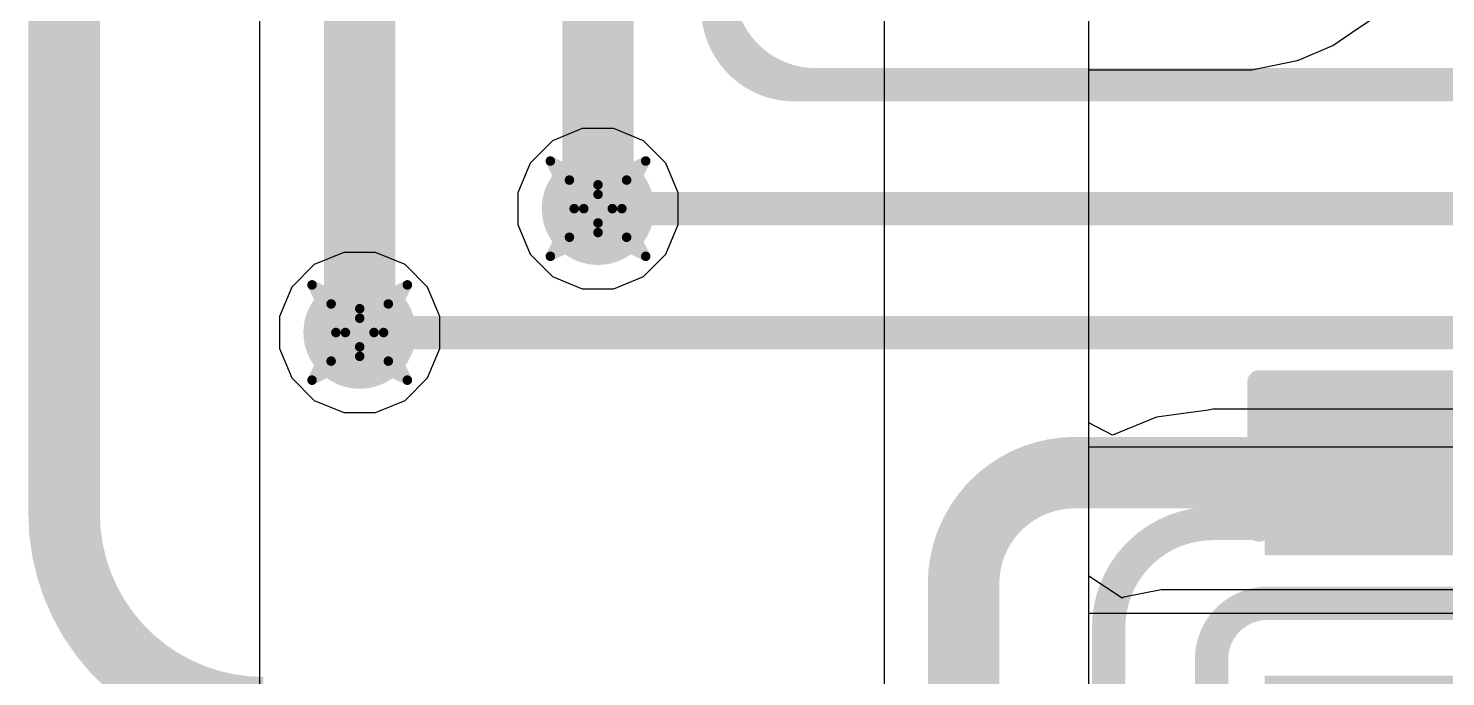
# Model space of a CAD drawing. Header units: inches. Extents: x -2 to 5376, y -4 to 5426.
# Drawn here: x 105.17 to 112.72, y 28.82 to 32.28 of the extents above; entities that cross this region are included whole.
import ezdxf

# ---------------------------------------------------------------- set-up
doc = ezdxf.new("R2010")
doc.units = ezdxf.units.IN
for name, color, linetype in [('Bottom Layer', 5, 'Continuous'), ('Bottom Overlay', 54, 'Continuous'), ('Bottom Paste', 16, 'Continuous'), ('Bottom Solder', 6, 'Continuous'), ('Drill Drawing', 1, 'Continuous'), ('Layer 1', 16, 'Continuous'), ('Layer 2', 76, 'Continuous'), ('Top Layer', 1, 'Continuous'), ('Via Holes', 16, 'Continuous')]:
    doc.layers.add(name, color=color, linetype=linetype)

# ---------------------------------------------------------------- blocks, each defined once
blk = doc.blocks.new('C___0603_B_291')
at = {"layer": 'Bottom Layer'}
for points in [[(-1.143, -0.4445), (-1.143, 0.4445), (-0.381, 0.4445), (-0.381, -0.4445)], [(0.381, -0.4445), (0.381, 0.4445), (1.143, 0.4445), (1.143, -0.4445)]]:
    blk.add_hatch(color=5, dxfattribs=at).paths.add_polyline_path(points)
at = {"layer": 'Bottom Paste'}
for points in [[(-1.143, -0.4445), (-1.143, 0.4445), (-0.381, 0.4445), (-0.381, -0.4445)], [(0.381, -0.4445), (0.381, 0.4445), (1.143, 0.4445), (1.143, -0.4445)]]:
    blk.add_hatch(color=16, dxfattribs=at).paths.add_polyline_path(points)
at = {"layer": 'Bottom Solder'}
for points in [[(-1.203, -0.5045), (-1.203, 0.5045), (-0.321, 0.5045), (-0.321, -0.5045)], [(0.321, -0.5045), (0.321, 0.5045), (1.203, 0.5045), (1.203, -0.5045)]]:
    blk.add_hatch(color=6, dxfattribs=at).paths.add_polyline_path(points)
at = {"layer": 'Bottom Overlay'}
for points in [[(-0.4572, 0.5334, 0.127, 0.127, 0), (-1.2446, 0.5334, 0.127, 0.127, 0)], [(-1.2446, -0.5334, 0.127, 0.127, 0), (-1.2446, 0.5334, 0.127, 0.127, 0)], [(1.2446, 0.5334, 0.127, 0.127, 0), (0.4572, 0.5334, 0.127, 0.127, 0)], [(1.2446, -0.5334, 0.127, 0.127, 0), (1.2446, 0.5334, 0.127, 0.127, 0)], [(-0.4572, -0.5334, 0.127, 0.127, 0), (-1.2446, -0.5334, 0.127, 0.127, 0)], [(1.2446, -0.5334, 0.127, 0.127, 0), (0.4572, -0.5334, 0.127, 0.127, 0)]]:
    blk.add_lwpolyline(points, format="xyseb", dxfattribs=at)
for points in [[(-1.2764, 0.5334, 0.0635, 0.0635, 1), (-1.2128, 0.5334, 0.0635, 0.0635, 1)], [(-1.2764, 0.5334, 0.0635, 0.0635, 1), (-1.2128, 0.5334, 0.0635, 0.0635, 1)], [(-0.4889, 0.5334, 0.0635, 0.0635, 1), (-0.4254, 0.5334, 0.0635, 0.0635, 1)], [(0.4254, 0.5334, 0.0635, 0.0635, 1), (0.4889, 0.5334, 0.0635, 0.0635, 1)], [(1.2128, 0.5334, 0.0635, 0.0635, 1), (1.2764, 0.5334, 0.0635, 0.0635, 1)], [(1.2128, 0.5334, 0.0635, 0.0635, 1), (1.2764, 0.5334, 0.0635, 0.0635, 1)], [(-1.2764, -0.5334, 0.0635, 0.0635, 1), (-1.2128, -0.5334, 0.0635, 0.0635, 1)], [(-1.2764, -0.5334, 0.0635, 0.0635, 1), (-1.2128, -0.5334, 0.0635, 0.0635, 1)], [(-0.4889, -0.5334, 0.0635, 0.0635, 1), (-0.4254, -0.5334, 0.0635, 0.0635, 1)], [(0.4254, -0.5334, 0.0635, 0.0635, 1), (0.4889, -0.5334, 0.0635, 0.0635, 1)], [(1.2128, -0.5334, 0.0635, 0.0635, 1), (1.2764, -0.5334, 0.0635, 0.0635, 1)], [(1.2128, -0.5334, 0.0635, 0.0635, 1), (1.2764, -0.5334, 0.0635, 0.0635, 1)]]:
    blk.add_lwpolyline(points, format="xyseb", close=True, dxfattribs=at)

msp = doc.modelspace()

# ---------------------------------------------------------------- hatches: boundary and pattern name
at = {"layer": 'Bottom Layer'}
h = msp.add_hatch(color=5, dxfattribs=at)
edge = h.paths.add_edge_path()
edge.add_arc((108.204, 31.3182), 0.3, 0, 360)
h = msp.add_hatch(color=5, dxfattribs=at)
edge = h.paths.add_edge_path()
edge.add_arc((106.9343, 30.6578), 0.3, 0, 360)
at = {"layer": 'Layer 1'}
h = msp.add_hatch(color=16, dxfattribs=at)
edge = h.paths.add_edge_path()
edge.add_arc((108.204, 31.3182), 0.3, 0, 360)
h = msp.add_hatch(color=16, dxfattribs=at)
edge = h.paths.add_edge_path()
edge.add_arc((106.9343, 30.6578), 0.3, 0, 360)
at = {"layer": 'Layer 2'}
h = msp.add_hatch(color=76, dxfattribs=at)
edge = h.paths.add_edge_path()
edge.add_arc((108.204, 31.3182), 0.3, 0, 360)
h = msp.add_hatch(color=76, dxfattribs=at)
edge = h.paths.add_edge_path()
edge.add_arc((106.9343, 30.6578), 0.3, 0, 360)
at = {"layer": 'Top Layer'}
h = msp.add_hatch(color=1, dxfattribs=at)
edge = h.paths.add_edge_path()
edge.add_arc((108.204, 31.3182), 0.3, 0, 360)
h = msp.add_hatch(color=1, dxfattribs=at)
edge = h.paths.add_edge_path()
edge.add_arc((106.9343, 30.6578), 0.3, 0, 360)
at = {"layer": 'Via Holes'}
h = msp.add_hatch(color=7, dxfattribs=at)
edge = h.paths.add_edge_path()
edge.add_arc((108.204, 31.3182), 0.15, 0, 360)
h = msp.add_hatch(color=7, dxfattribs=at)
edge = h.paths.add_edge_path()
edge.add_arc((106.9343, 30.6578), 0.15, 0, 360)

# ---------------------------------------------------------------- linework, layer by layer
at = {"layer": 'Bottom Layer'}
for p, q in [((110.8185, 29.3588), (110.8185, 30.0492)), ((110.8185, 30.0492), (122.4338, 30.0492)), ((110.9963, 29.2422), (110.8185, 29.3588)), ((111.0062, 29.2463), (110.9963, 29.2422)), ((111.2044, 29.2857), (111.0062, 29.2463)), ((111.0062, 29.2463), (111.0062, 29.2463)), ((111.0062, 29.2463), (111.0062, 29.2463)), ((111.2671, 29.2857), (111.2044, 29.2857)), ((114.7189, 29.2857), (111.2671, 29.2857))]:
    msp.add_line(p, q, dxfattribs=at)
for points in [[(105.3592, 29.6926, 0.381, 0.381, 0), (105.3592, 51.6128, 0.381, 0.381, 0)], [(109.3635, 31.9786, 0.1778, 0.1778, -0.414214), (108.8422, 32.4999, 0.1778, 0.1778, 0)], [(109.2513, 31.9786, 0.1778, 0.1778, -0.414214), (108.8422, 32.3877, 0.1778, 0.1778, 0)], [(109.2513, 31.9786, 0.1778, 0.1778, 0), (109.3635, 31.9786, 0.1778, 0.1778, 0)], [(109.3635, 31.9786, 0.1778, 0.1778, 0), (122.4338, 31.9786, 0.1778, 0.1778, 0)], [(108.204, 31.3182, 0.1778, 0.1778, 0), (123.0064, 31.3182, 0.1778, 0.1778, 0)], [(106.9343, 30.6578, 0.1778, 0.1778, 0), (122.4338, 30.6578, 0.1778, 0.1778, 0)], [(110.1517, 29.3185, 0.381, 0.381, -0.414214), (110.744, 29.9108, 0.381, 0.381, 0)], [(110.744, 29.9108, 0.381, 0.381, 0), (112.2599, 29.9108, 0.381, 0.381, 0)], [(112.2599, 29.9108, 0.254, 0.254, 0), (113.7585, 29.9108, 0.254, 0.254, 0)], [(106.4207, 28.6311, 0.381, 0.381, -0.414214), (105.3592, 29.6926, 0.381, 0.381, 0)], [(110.1517, 26.6215, 0.381, 0.381, 0), (110.1517, 29.3185, 0.381, 0.381, 0)]]:
    msp.add_lwpolyline(points, format="xyseb", dxfattribs=at)
for points in [[(109.2069, 31.9786, 0.0889, 0.0889, 1), (109.2958, 31.9786, 0.0889, 0.0889, 1)], [(109.2069, 31.9786, 0.0889, 0.0889, 1), (109.2958, 31.9786, 0.0889, 0.0889, 1)], [(109.319, 31.9786, 0.0889, 0.0889, 1), (109.4079, 31.9786, 0.0889, 0.0889, 1)], [(109.319, 31.9786, 0.0889, 0.0889, 1), (109.4079, 31.9786, 0.0889, 0.0889, 1)], [(109.319, 31.9786, 0.0889, 0.0889, 1), (109.4079, 31.9786, 0.0889, 0.0889, 1)], [(108.1595, 31.3182, 0.0889, 0.0889, 1), (108.2485, 31.3182, 0.0889, 0.0889, 1)], [(106.8898, 30.6578, 0.0889, 0.0889, 1), (106.9787, 30.6578, 0.0889, 0.0889, 1)], [(110.6488, 29.9108, 0.1905, 0.1905, 1), (110.8393, 29.9108, 0.1905, 0.1905, 1)], [(110.6488, 29.9108, 0.1905, 0.1905, 1), (110.8393, 29.9108, 0.1905, 0.1905, 1)], [(112.1646, 29.9108, 0.1905, 0.1905, 1), (112.3551, 29.9108, 0.1905, 0.1905, 1)], [(112.1964, 29.9108, 0.127, 0.127, 1), (112.3234, 29.9108, 0.127, 0.127, 1)], [(105.2639, 29.6926, 0.1905, 0.1905, 1), (105.4544, 29.6926, 0.1905, 0.1905, 1)], [(105.2639, 29.6926, 0.1905, 0.1905, 1), (105.4544, 29.6926, 0.1905, 0.1905, 1)], [(110.0564, 29.3185, 0.1905, 0.1905, 1), (110.2469, 29.3185, 0.1905, 0.1905, 1)], [(110.0564, 29.3185, 0.1905, 0.1905, 1), (110.2469, 29.3185, 0.1905, 0.1905, 1)]]:
    msp.add_lwpolyline(points, format="xyseb", close=True, dxfattribs=at)
at = {"layer": 'Drill Drawing'}
for points in [[(107.95, 31.5722, 0.0508, 0.0508, 0), (108.204, 31.4452, 0.0508, 0.0508, 0)], [(107.95, 31.5722, 0.0508, 0.0508, 0), (108.077, 31.3182, 0.0508, 0.0508, 0)], [(108.204, 31.4452, 0.0508, 0.0508, 0), (108.458, 31.5722, 0.0508, 0.0508, 0)], [(108.331, 31.3182, 0.0508, 0.0508, 0), (108.458, 31.5722, 0.0508, 0.0508, 0)], [(108.0516, 31.4706, 0.0508, 0.0508, 0), (108.204, 31.3944, 0.0508, 0.0508, 0)], [(108.0516, 31.4706, 0.0508, 0.0508, 0), (108.1278, 31.3182, 0.0508, 0.0508, 0)], [(108.204, 31.3944, 0.0508, 0.0508, 0), (108.3564, 31.4706, 0.0508, 0.0508, 0)], [(108.2802, 31.3182, 0.0508, 0.0508, 0), (108.3564, 31.4706, 0.0508, 0.0508, 0)], [(107.95, 31.0642, 0.0508, 0.0508, 0), (108.077, 31.3182, 0.0508, 0.0508, 0)], [(108.0516, 31.1658, 0.0508, 0.0508, 0), (108.1278, 31.3182, 0.0508, 0.0508, 0)], [(108.2802, 31.3182, 0.0508, 0.0508, 0), (108.3564, 31.1658, 0.0508, 0.0508, 0)], [(108.331, 31.3182, 0.0508, 0.0508, 0), (108.458, 31.0642, 0.0508, 0.0508, 0)], [(108.0516, 31.1658, 0.0508, 0.0508, 0), (108.204, 31.242, 0.0508, 0.0508, 0)], [(108.204, 31.242, 0.0508, 0.0508, 0), (108.3564, 31.1658, 0.0508, 0.0508, 0)], [(107.95, 31.0642, 0.0508, 0.0508, 0), (108.204, 31.1912, 0.0508, 0.0508, 0)], [(108.204, 31.1912, 0.0508, 0.0508, 0), (108.458, 31.0642, 0.0508, 0.0508, 0)], [(106.6803, 30.9118, 0.0508, 0.0508, 0), (106.9343, 30.7848, 0.0508, 0.0508, 0)], [(106.6803, 30.9118, 0.0508, 0.0508, 0), (106.8073, 30.6578, 0.0508, 0.0508, 0)], [(106.9343, 30.7848, 0.0508, 0.0508, 0), (107.1883, 30.9118, 0.0508, 0.0508, 0)], [(107.0613, 30.6578, 0.0508, 0.0508, 0), (107.1883, 30.9118, 0.0508, 0.0508, 0)], [(106.7819, 30.8102, 0.0508, 0.0508, 0), (106.9343, 30.734, 0.0508, 0.0508, 0)], [(106.7819, 30.8102, 0.0508, 0.0508, 0), (106.8581, 30.6578, 0.0508, 0.0508, 0)], [(106.9343, 30.734, 0.0508, 0.0508, 0), (107.0867, 30.8102, 0.0508, 0.0508, 0)], [(107.0105, 30.6578, 0.0508, 0.0508, 0), (107.0867, 30.8102, 0.0508, 0.0508, 0)], [(106.6803, 30.4038, 0.0508, 0.0508, 0), (106.8073, 30.6578, 0.0508, 0.0508, 0)], [(106.7819, 30.5054, 0.0508, 0.0508, 0), (106.8581, 30.6578, 0.0508, 0.0508, 0)], [(107.0105, 30.6578, 0.0508, 0.0508, 0), (107.0867, 30.5054, 0.0508, 0.0508, 0)], [(107.0613, 30.6578, 0.0508, 0.0508, 0), (107.1883, 30.4038, 0.0508, 0.0508, 0)], [(106.7819, 30.5054, 0.0508, 0.0508, 0), (106.9343, 30.5816, 0.0508, 0.0508, 0)], [(106.9343, 30.5816, 0.0508, 0.0508, 0), (107.0867, 30.5054, 0.0508, 0.0508, 0)], [(106.6803, 30.4038, 0.0508, 0.0508, 0), (106.9343, 30.5308, 0.0508, 0.0508, 0)], [(106.9343, 30.5308, 0.0508, 0.0508, 0), (107.1883, 30.4038, 0.0508, 0.0508, 0)]]:
    msp.add_lwpolyline(points, format="xyseb", dxfattribs=at)
for points in [[(107.9373, 31.5722, 0.0254, 0.0254, 1), (107.9627, 31.5722, 0.0254, 0.0254, 1)], [(107.9373, 31.5722, 0.0254, 0.0254, 1), (107.9627, 31.5722, 0.0254, 0.0254, 1)], [(108.4453, 31.5722, 0.0254, 0.0254, 1), (108.4707, 31.5722, 0.0254, 0.0254, 1)], [(108.4453, 31.5722, 0.0254, 0.0254, 1), (108.4707, 31.5722, 0.0254, 0.0254, 1)], [(108.0389, 31.4706, 0.0254, 0.0254, 1), (108.0643, 31.4706, 0.0254, 0.0254, 1)], [(108.0389, 31.4706, 0.0254, 0.0254, 1), (108.0643, 31.4706, 0.0254, 0.0254, 1)], [(108.3437, 31.4706, 0.0254, 0.0254, 1), (108.3691, 31.4706, 0.0254, 0.0254, 1)], [(108.3437, 31.4706, 0.0254, 0.0254, 1), (108.3691, 31.4706, 0.0254, 0.0254, 1)], [(108.1913, 31.4452, 0.0254, 0.0254, 1), (108.2167, 31.4452, 0.0254, 0.0254, 1)], [(108.1913, 31.4452, 0.0254, 0.0254, 1), (108.2167, 31.4452, 0.0254, 0.0254, 1)], [(108.1913, 31.3944, 0.0254, 0.0254, 1), (108.2167, 31.3944, 0.0254, 0.0254, 1)], [(108.1913, 31.3944, 0.0254, 0.0254, 1), (108.2167, 31.3944, 0.0254, 0.0254, 1)], [(108.0643, 31.3182, 0.0254, 0.0254, 1), (108.0897, 31.3182, 0.0254, 0.0254, 1)], [(108.0643, 31.3182, 0.0254, 0.0254, 1), (108.0897, 31.3182, 0.0254, 0.0254, 1)], [(108.1151, 31.3182, 0.0254, 0.0254, 1), (108.1405, 31.3182, 0.0254, 0.0254, 1)], [(108.1151, 31.3182, 0.0254, 0.0254, 1), (108.1405, 31.3182, 0.0254, 0.0254, 1)], [(108.2675, 31.3182, 0.0254, 0.0254, 1), (108.2929, 31.3182, 0.0254, 0.0254, 1)], [(108.2675, 31.3182, 0.0254, 0.0254, 1), (108.2929, 31.3182, 0.0254, 0.0254, 1)], [(108.3183, 31.3182, 0.0254, 0.0254, 1), (108.3437, 31.3182, 0.0254, 0.0254, 1)], [(108.3183, 31.3182, 0.0254, 0.0254, 1), (108.3437, 31.3182, 0.0254, 0.0254, 1)], [(108.1913, 31.242, 0.0254, 0.0254, 1), (108.2167, 31.242, 0.0254, 0.0254, 1)], [(108.1913, 31.242, 0.0254, 0.0254, 1), (108.2167, 31.242, 0.0254, 0.0254, 1)], [(108.0389, 31.1658, 0.0254, 0.0254, 1), (108.0643, 31.1658, 0.0254, 0.0254, 1)], [(108.0389, 31.1658, 0.0254, 0.0254, 1), (108.0643, 31.1658, 0.0254, 0.0254, 1)], [(108.1913, 31.1912, 0.0254, 0.0254, 1), (108.2167, 31.1912, 0.0254, 0.0254, 1)], [(108.1913, 31.1912, 0.0254, 0.0254, 1), (108.2167, 31.1912, 0.0254, 0.0254, 1)], [(108.3437, 31.1658, 0.0254, 0.0254, 1), (108.3691, 31.1658, 0.0254, 0.0254, 1)], [(108.3437, 31.1658, 0.0254, 0.0254, 1), (108.3691, 31.1658, 0.0254, 0.0254, 1)], [(107.9373, 31.0642, 0.0254, 0.0254, 1), (107.9627, 31.0642, 0.0254, 0.0254, 1)], [(107.9373, 31.0642, 0.0254, 0.0254, 1), (107.9627, 31.0642, 0.0254, 0.0254, 1)], [(108.4453, 31.0642, 0.0254, 0.0254, 1), (108.4707, 31.0642, 0.0254, 0.0254, 1)], [(108.4453, 31.0642, 0.0254, 0.0254, 1), (108.4707, 31.0642, 0.0254, 0.0254, 1)], [(106.6676, 30.9118, 0.0254, 0.0254, 1), (106.693, 30.9118, 0.0254, 0.0254, 1)], [(106.6676, 30.9118, 0.0254, 0.0254, 1), (106.693, 30.9118, 0.0254, 0.0254, 1)], [(107.1756, 30.9118, 0.0254, 0.0254, 1), (107.201, 30.9118, 0.0254, 0.0254, 1)], [(107.1756, 30.9118, 0.0254, 0.0254, 1), (107.201, 30.9118, 0.0254, 0.0254, 1)], [(106.7692, 30.8102, 0.0254, 0.0254, 1), (106.7946, 30.8102, 0.0254, 0.0254, 1)], [(106.7692, 30.8102, 0.0254, 0.0254, 1), (106.7946, 30.8102, 0.0254, 0.0254, 1)], [(106.9216, 30.7848, 0.0254, 0.0254, 1), (106.947, 30.7848, 0.0254, 0.0254, 1)], [(106.9216, 30.7848, 0.0254, 0.0254, 1), (106.947, 30.7848, 0.0254, 0.0254, 1)], [(107.074, 30.8102, 0.0254, 0.0254, 1), (107.0994, 30.8102, 0.0254, 0.0254, 1)], [(107.074, 30.8102, 0.0254, 0.0254, 1), (107.0994, 30.8102, 0.0254, 0.0254, 1)], [(106.9216, 30.734, 0.0254, 0.0254, 1), (106.947, 30.734, 0.0254, 0.0254, 1)], [(106.9216, 30.734, 0.0254, 0.0254, 1), (106.947, 30.734, 0.0254, 0.0254, 1)], [(106.7946, 30.6578, 0.0254, 0.0254, 1), (106.82, 30.6578, 0.0254, 0.0254, 1)], [(106.7946, 30.6578, 0.0254, 0.0254, 1), (106.82, 30.6578, 0.0254, 0.0254, 1)], [(106.8454, 30.6578, 0.0254, 0.0254, 1), (106.8708, 30.6578, 0.0254, 0.0254, 1)], [(106.8454, 30.6578, 0.0254, 0.0254, 1), (106.8708, 30.6578, 0.0254, 0.0254, 1)], [(106.9978, 30.6578, 0.0254, 0.0254, 1), (107.0232, 30.6578, 0.0254, 0.0254, 1)], [(106.9978, 30.6578, 0.0254, 0.0254, 1), (107.0232, 30.6578, 0.0254, 0.0254, 1)], [(107.0486, 30.6578, 0.0254, 0.0254, 1), (107.074, 30.6578, 0.0254, 0.0254, 1)], [(107.0486, 30.6578, 0.0254, 0.0254, 1), (107.074, 30.6578, 0.0254, 0.0254, 1)], [(106.9216, 30.5816, 0.0254, 0.0254, 1), (106.947, 30.5816, 0.0254, 0.0254, 1)], [(106.9216, 30.5816, 0.0254, 0.0254, 1), (106.947, 30.5816, 0.0254, 0.0254, 1)], [(106.7692, 30.5054, 0.0254, 0.0254, 1), (106.7946, 30.5054, 0.0254, 0.0254, 1)], [(106.7692, 30.5054, 0.0254, 0.0254, 1), (106.7946, 30.5054, 0.0254, 0.0254, 1)], [(106.9216, 30.5308, 0.0254, 0.0254, 1), (106.947, 30.5308, 0.0254, 0.0254, 1)], [(106.9216, 30.5308, 0.0254, 0.0254, 1), (106.947, 30.5308, 0.0254, 0.0254, 1)], [(107.074, 30.5054, 0.0254, 0.0254, 1), (107.0994, 30.5054, 0.0254, 0.0254, 1)], [(107.074, 30.5054, 0.0254, 0.0254, 1), (107.0994, 30.5054, 0.0254, 0.0254, 1)], [(106.6676, 30.4038, 0.0254, 0.0254, 1), (106.693, 30.4038, 0.0254, 0.0254, 1)], [(106.6676, 30.4038, 0.0254, 0.0254, 1), (106.693, 30.4038, 0.0254, 0.0254, 1)], [(107.1756, 30.4038, 0.0254, 0.0254, 1), (107.201, 30.4038, 0.0254, 0.0254, 1)], [(107.1756, 30.4038, 0.0254, 0.0254, 1), (107.201, 30.4038, 0.0254, 0.0254, 1)]]:
    msp.add_lwpolyline(points, format="xyseb", close=True, dxfattribs=at)
at = {"layer": 'Layer 1'}
for p, q in [((110.8185, 10.3987), (110.8185, 37.5829)), ((106.4006, 34.8926), (106.4006, 24.4287))]:
    msp.add_line(p, q, dxfattribs=at)
at = {"layer": 'Layer 2'}
for p, q in [((110.8185, 29.1602), (110.8185, 37.5829)), ((109.7279, 34.2657), (109.7279, 22.0428)), ((108.1191, 31.7452), (107.9621, 31.6802)), ((108.2889, 31.7452), (108.1191, 31.7452)), ((108.4459, 31.6802), (108.2889, 31.7452)), ((107.9621, 31.6802), (107.842, 31.5601)), ((108.566, 31.5601), (108.4459, 31.6802)), ((107.842, 31.5601), (107.777, 31.4031)), ((108.631, 31.4031), (108.566, 31.5601)), ((107.777, 31.4031), (107.777, 31.2333)), ((108.631, 31.2333), (108.631, 31.4031)), ((107.777, 31.2333), (107.842, 31.0763)), ((108.566, 31.0763), (108.631, 31.2333)), ((106.8493, 31.0848), (106.6924, 31.0198)), ((107.0192, 31.0848), (106.8493, 31.0848)), ((107.1761, 31.0198), (107.0192, 31.0848)), ((107.842, 31.0763), (107.9621, 30.9562)), ((108.4459, 30.9562), (108.566, 31.0763)), ((106.6924, 31.0198), (106.5723, 30.8997)), ((107.2962, 30.8997), (107.1761, 31.0198)), ((106.5723, 30.8997), (106.5073, 30.7427)), ((107.3613, 30.7427), (107.2962, 30.8997)), ((107.9621, 30.9562), (108.1191, 30.8912)), ((108.1191, 30.8912), (108.2889, 30.8912)), ((108.2889, 30.8912), (108.4459, 30.9562)), ((106.5073, 30.7427), (106.5073, 30.5729)), ((107.3613, 30.5729), (107.3613, 30.7427)), ((106.5073, 30.5729), (106.5723, 30.4159)), ((107.2962, 30.4159), (107.3613, 30.5729)), ((106.5723, 30.4159), (106.6924, 30.2958)), ((107.1761, 30.2958), (107.2962, 30.4159)), ((106.6924, 30.2958), (106.8493, 30.2308)), ((107.0192, 30.2308), (107.1761, 30.2958)), ((106.8493, 30.2308), (107.0192, 30.2308)), ((118.1618, 29.1602), (110.8185, 29.1602))]:
    msp.add_line(p, q, dxfattribs=at)
at = {"layer": 'Top Layer'}
for p, q in [((112.2204, 32.258), (112.3228, 32.3264)), ((112.1187, 32.1885), (112.2204, 32.258)), ((111.9354, 32.1105), (112.1187, 32.1885)), ((111.8087, 32.0839), (111.9294, 32.1079)), ((111.9294, 32.1079), (111.9322, 32.1098)), ((111.9322, 32.1098), (111.9354, 32.1105)), ((110.8185, 30.1765), (110.8185, 32.0587)), ((110.8185, 32.0587), (111.6817, 32.0587)), ((111.6817, 32.0587), (111.6849, 32.0593)), ((111.6849, 32.0593), (111.6882, 32.0587)), ((111.6882, 32.0587), (111.8087, 32.0839)), ((111.1793, 30.2071), (110.9455, 30.1102)), ((111.4542, 30.2433), (111.1793, 30.2071)), ((111.4802, 30.2484), (111.4542, 30.2433)), ((113.4292, 30.2484), (111.4802, 30.2484)), ((110.9455, 30.1102), (110.8185, 30.1765))]:
    msp.add_line(p, q, dxfattribs=at)
for points in [[(106.9343, 30.6578, 0.381, 0.381, 0), (106.9343, 32.7061, 0.381, 0.381, 0)], [(108.204, 31.3182, 0.381, 0.381, 0), (108.204, 32.7061, 0.381, 0.381, 0)], [(110.9243, 29.0839, 0.1778, 0.1778, -0.414214), (111.4802, 29.6398, 0.1778, 0.1778, 0)], [(111.4802, 29.6398, 0.1778, 0.1778, 0), (113.6191, 29.6398, 0.1778, 0.1778, 0)], [(111.4728, 28.9154, 0.1778, 0.1778, -0.414214), (111.7718, 29.2145, 0.1778, 0.1778, 0)], [(111.7718, 29.2145, 0.1778, 0.1778, 0), (114.1502, 29.2145, 0.1778, 0.1778, 0)], [(110.9243, 13.3024, 0.1778, 0.1778, 0), (110.9243, 29.0839, 0.1778, 0.1778, 0)], [(111.4728, 13.6445, 0.1778, 0.1778, 0), (111.4728, 28.9154, 0.1778, 0.1778, 0)]]:
    msp.add_lwpolyline(points, format="xyseb", dxfattribs=at)
for points in [[(108.1088, 31.3182, 0.1905, 0.1905, 1), (108.2993, 31.3182, 0.1905, 0.1905, 1)], [(106.839, 30.6578, 0.1905, 0.1905, 1), (107.0295, 30.6578, 0.1905, 0.1905, 1)], [(111.4358, 29.6398, 0.0889, 0.0889, 1), (111.5247, 29.6398, 0.0889, 0.0889, 1)], [(111.4358, 29.6398, 0.0889, 0.0889, 1), (111.5247, 29.6398, 0.0889, 0.0889, 1)], [(111.7274, 29.2145, 0.0889, 0.0889, 1), (111.8163, 29.2145, 0.0889, 0.0889, 1)], [(111.7274, 29.2145, 0.0889, 0.0889, 1), (111.8163, 29.2145, 0.0889, 0.0889, 1)], [(110.8799, 29.0839, 0.0889, 0.0889, 1), (110.9688, 29.0839, 0.0889, 0.0889, 1)], [(110.8799, 29.0839, 0.0889, 0.0889, 1), (110.9688, 29.0839, 0.0889, 0.0889, 1)], [(111.4283, 28.9154, 0.0889, 0.0889, 1), (111.5172, 28.9154, 0.0889, 0.0889, 1)], [(111.4283, 28.9154, 0.0889, 0.0889, 1), (111.5172, 28.9154, 0.0889, 0.0889, 1)]]:
    msp.add_lwpolyline(points, format="xyseb", close=True, dxfattribs=at)

# ---------------------------------------------------------------- block references
at = {"rotation": 270}
msp.add_blockref('C___0603_B_291', (112.2599, 29.1488), dxfattribs=at)

doc.saveas('drawing.dxf')
